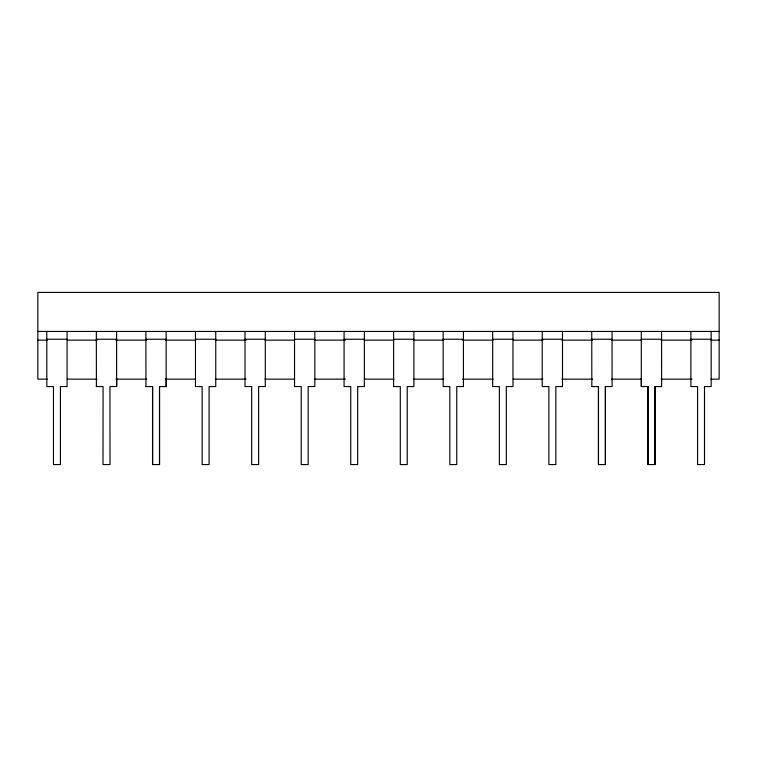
<?xml version="1.0" encoding="UTF-8"?>
<svg xmlns="http://www.w3.org/2000/svg" width="757" height="757" viewBox="0 0 757 757"><rect width="100%" height="100%" fill="white"/><g stroke="black" fill="none" stroke-linecap="round" stroke-linejoin="round"><path stroke-width="1.14" d="M37.85 331.443L719.15 331.443M46.802 339.24L67.08 339.24M96.338 339.24L116.616 339.24M145.874 339.24L166.152 339.24M195.476 339.24L215.754 339.24M245.013 339.24L265.291 339.24M294.539 339.24L314.827 339.24M344.075 339.24L364.363 339.24M393.612 339.24L413.899 339.24M443.148 339.24L463.435 339.24M492.684 339.24L512.962 339.24M542.22 339.24L562.498 339.24M591.756 339.24L612.034 339.24M641.293 339.24L661.571 339.24M690.895 339.24L711.173 339.24M37.85 340.139L47.312 340.139M67.42 340.139L96.991 340.139M115.916 340.139L146.669 340.139M165.594 340.139L195.164 340.139M215.272 340.139L246.025 340.139M264.95 340.139L294.52 340.139M314.628 340.139L345.381 340.139M364.306 340.139L393.877 340.139M413.984 340.139L443.555 340.139M462.48 340.139L493.233 340.139M513.341 340.139L542.911 340.139M561.836 340.139L592.589 340.139M611.514 340.139L641.084 340.139M661.192 340.139L691.945 340.139M710.87 340.139L719.15 340.139M47.312 379.143L37.85 379.143L37.85 292.439L719.15 292.439L719.15 379.143L710.87 379.143M67.42 379.143L96.991 379.143M115.916 379.143L146.669 379.143M165.594 379.143L195.164 379.143M215.272 379.143L246.025 379.143M264.95 379.143L294.52 379.143M314.628 379.143L345.381 379.143M364.306 379.143L393.877 379.143M413.984 379.143L443.555 379.143M462.48 379.143L493.233 379.143M513.341 379.143L542.911 379.143M561.836 379.143L592.589 379.143M611.514 379.143L641.084 379.143M661.192 379.143L691.945 379.143M96.338 386.553L103.075 386.553L103.009 464.561L110.011 464.561L109.945 386.553L116.682 386.553L116.682 378.396M145.874 386.553L152.611 386.553L152.611 464.561L159.547 464.561L159.547 386.553M166.218 378.396L166.218 386.553L159.481 386.553L159.481 464.561M591.756 386.553L598.494 386.553L598.494 464.561M641.293 331.443L641.293 386.553L648.03 386.553L648.03 464.561M647.964 386.553L647.964 464.561L654.966 464.561L654.9 386.553L661.637 386.553L661.571 331.443M711.173 331.443L711.173 386.553L704.502 386.553L704.502 464.561L697.557 464.561L697.557 386.553L690.895 386.553L690.895 331.443M654.966 386.553L654.966 464.561M641.359 378.396L641.359 386.553M612.034 331.443L612.101 386.553L605.363 386.553L605.363 464.561M605.43 386.553L605.43 464.561L598.427 464.561L598.427 386.553M591.756 331.443L591.823 386.553M562.498 331.443L562.498 386.553L555.837 386.553L555.837 464.561L548.891 464.561L548.891 386.553L542.22 386.553L542.22 331.443M512.962 331.443L512.962 386.553L506.301 386.553L506.301 464.561L499.355 464.561L499.355 386.553L492.684 386.553L492.684 331.443M463.435 331.443L463.435 386.553L456.764 386.553L456.764 464.561L449.819 464.561L449.819 386.553L443.148 386.553L443.148 331.443M413.899 331.443L413.899 386.553L407.228 386.553L407.228 464.561L400.283 464.561L400.283 386.553L393.612 386.553L393.612 331.443M364.363 331.443L364.363 386.553L357.692 386.553L357.692 464.561L350.746 464.561L350.746 386.553L344.075 386.553L344.075 331.443M314.827 331.443L314.827 386.553L308.156 386.553L308.156 464.561L301.21 464.561L301.21 386.553L294.539 386.553L294.539 331.443M265.291 331.443L265.291 386.553L258.62 386.553L258.62 464.561L251.674 464.561L251.674 386.553L245.013 386.553L245.013 331.443M215.754 331.443L215.754 386.553L209.083 386.553L209.083 464.561L202.147 464.561L202.147 386.553L195.476 386.553L195.476 331.443M166.152 331.443L166.152 386.553M152.545 386.553L152.545 464.561M145.874 331.443L145.94 386.553M116.616 331.443L116.616 386.553M96.338 331.443L96.404 386.553M67.08 331.443L67.08 386.553L60.418 386.553L60.418 464.561L53.473 464.561L53.473 386.553L46.802 386.553L46.802 331.443"/></g></svg>
